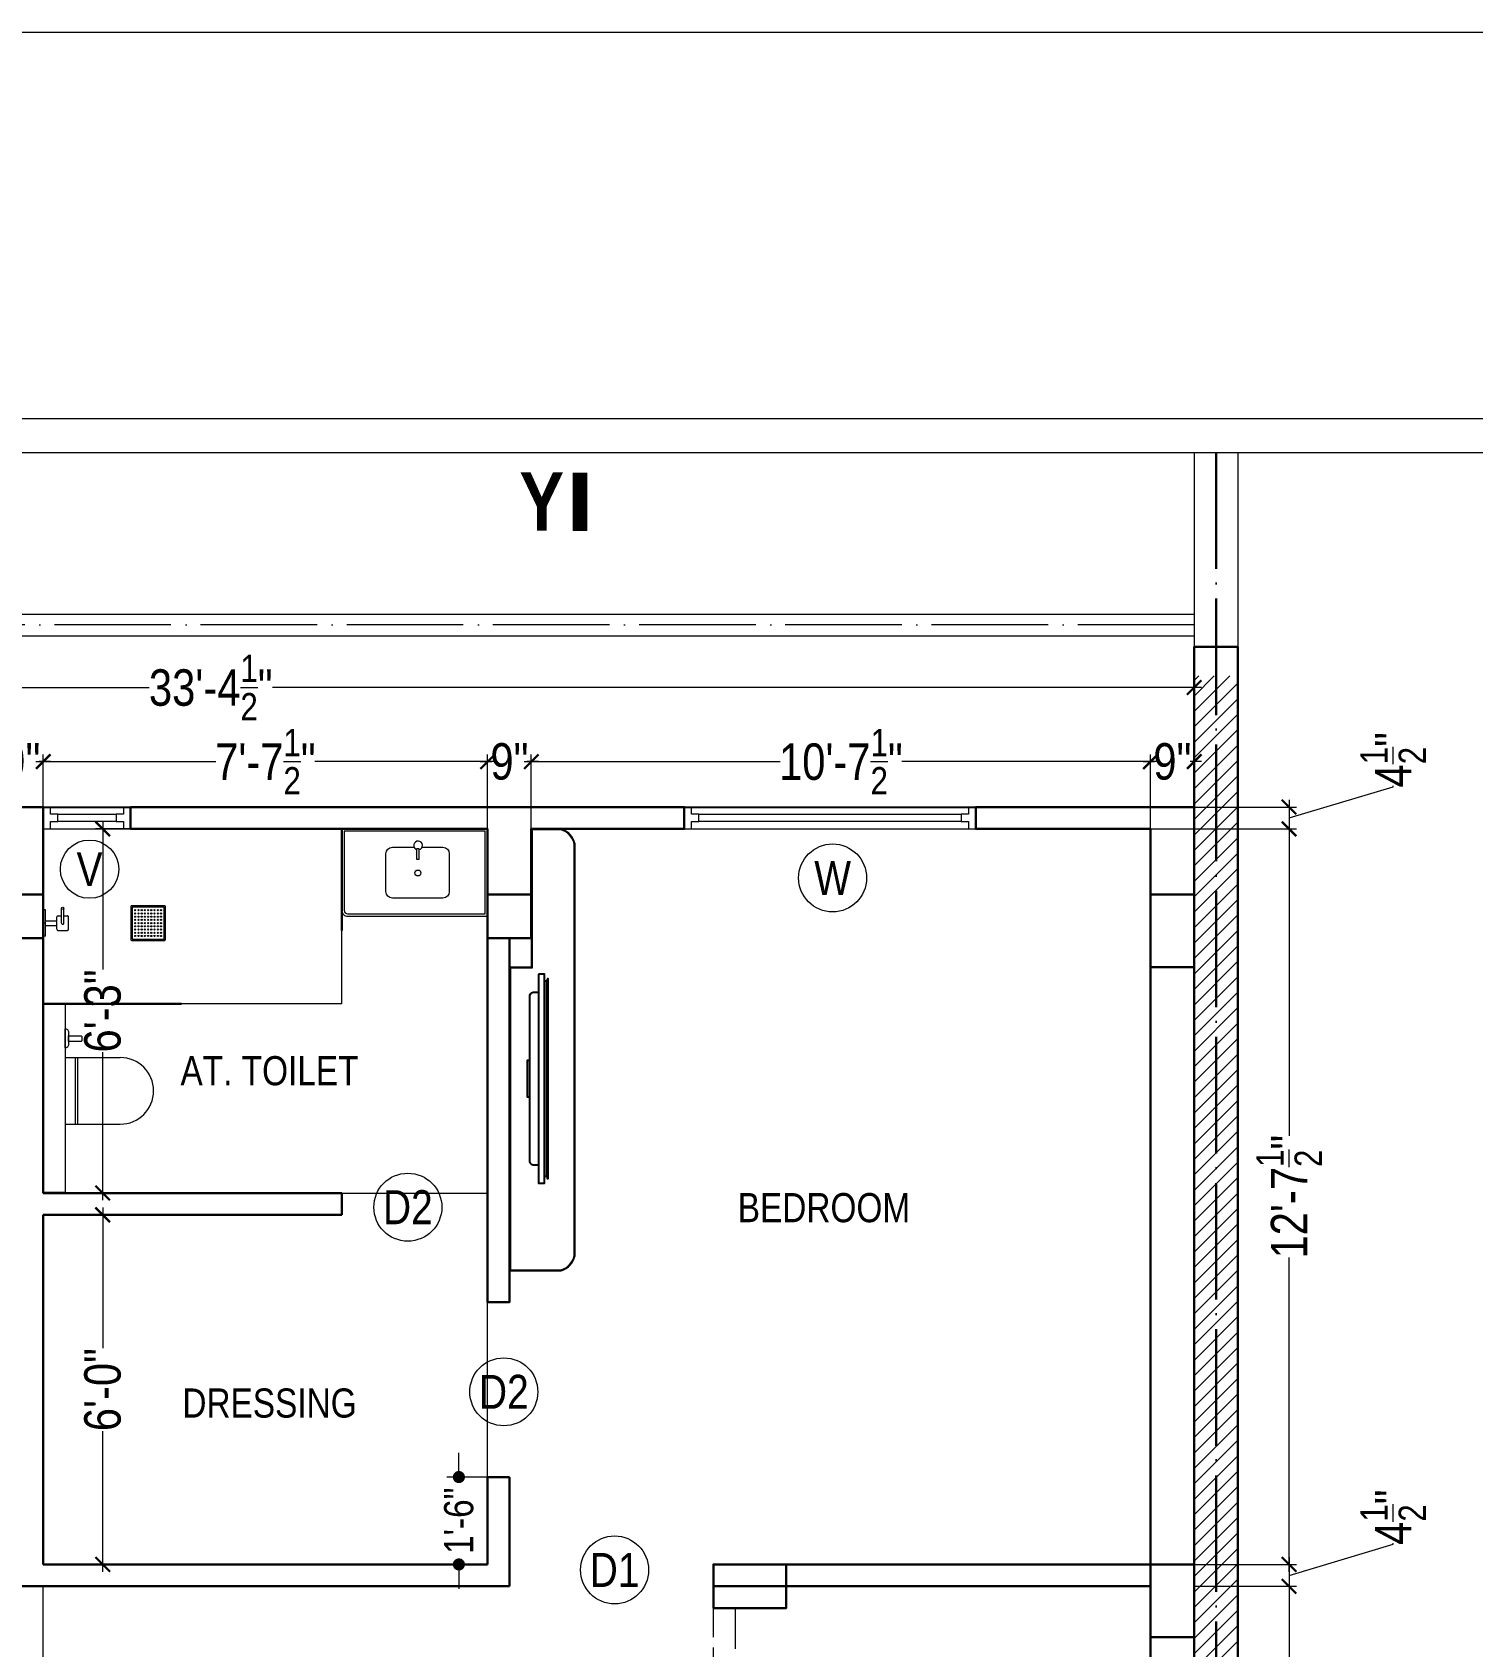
# Model space of a CAD drawing. Header units: millimetres. Extents: x 56222 to 3066687, y -650199 to -121287.
# Drawn here: x 149229.4 to 149526, y -175140.3 to -174807.8 of the extents above; entities that cross this region are included whole.
import ezdxf

# ---------------------------------------------------------------- set-up
doc = ezdxf.new("R2010")
doc.units = ezdxf.units.MM
doc.header["$MEASUREMENT"] = 0
doc.header["$PDMODE"] = 35
doc.linetypes.add('ACAD_ISO02W100', pattern=[15, 12, -3])
doc.linetypes.add('ACAD_ISO04W100', pattern=[30, 24, -3, 0, -3])
doc.layers.get('Defpoints').update_dxf_attribs({"color": 220})
for name, color, linetype, lineweight in [('COLUMN', 1, 'Continuous', 30), ('Farniture', 59, 'Continuous', 25), ('FIRST FLOOR', 7, 'Continuous', 9), ('FIRST FLOOR ( DIM )', 250, 'Continuous', 9), ('FIRST FLOOR ( DW_RAIL )', 7, 'Continuous', 9), ('FIRST FLOOR ( TEXT )', 7, 'Continuous', 9), ('FIRST FLOOR_( PLine )_', 251, 'Continuous', 30), ('FURNITURE', 32, 'Continuous', 9), ('GROUND FLOOR', 7, 'Continuous', 9), ('GROUND FLOOR  ( HATCH )', 251, 'Continuous', 9), ('SECTION', 7, 'Continuous', 9), ('X_PLOT', 1, 'Continuous', 9), ('X_SHEET', 7, 'Continuous', 9)]:
    doc.layers.add(name, color=color, linetype=linetype, lineweight=lineweight)
doc.layers.add('XX~SLAB ( PLINE )', color=251, linetype='Continuous', plot=False)
doc.styles.add('Cn BT~6', font='swissc.ttf', dxfattribs={"height": 6})
doc.styles.add("Cn_BT_0'-0", font='swissc.ttf')
doc.styles.add('Cn_BT_7', font='swissc.ttf', dxfattribs={"height": 7})
doc.styles.add('Cn_BT_7½', font='swissc.ttf', dxfattribs={"height": 7.5})
doc.styles.add('KATHA', font='swissc.ttf')
doc.dimstyles.new('Cn BT~6', dxfattribs={"dimtxt": 0.18, "dimasz": 2.5, "dimexe": 2.5, "dimexo": 0, "dimgap": 0.09, "dimtad": 0, "dimdec": 3, "dimzin": 3, "dimdsep": 46, "dimlunit": 4, "dimtxsty": 'Cn BT~6', "dimblk": 'DOT', "dimcen": 0.09, "dimdle": 2, "dimclrd": 250, "dimclre": 250, "dimclrt": 5, "dimadec": 0, "dimazin": 0, "dimtfac": 0.75, "dimtdec": 3, "dimtofl": 0, "dimtmove": 0, "dimatfit": 3, "dimfxl": 1, "dimtolj": 1, "dimtzin": 0, "dimlwd": 15, "dimlwe": 15, "dimarcsym": 0})
doc.dimstyles.new('Cn_BT_7½', dxfattribs={"dimtxt": 9, "dimasz": 3, "dimexe": 1.5, "dimexo": 0, "dimgap": 0.09, "dimtad": 0, "dimdec": 3, "dimzin": 3, "dimdsep": 46, "dimlunit": 4, "dimtxsty": 'Cn_BT_7½', "dimblk": 'ARCHTICK', "dimcen": 0.09, "dimdle": 1.5, "dimclrd": 251, "dimclre": 251, "dimclrt": 14, "dimadec": 0, "dimazin": 0, "dimtfac": 0.75, "dimtdec": 3, "dimtofl": 0, "dimtmove": 0, "dimatfit": 3, "dimfxl": 0, "dimtolj": 1, "dimtzin": 0, "dimlwd": 15, "dimlwe": 15, "dimarcsym": 0})

# ---------------------------------------------------------------- blocks, each defined once
blk = doc.blocks.new('_ArchTick')
at = {"color": 0, "linetype": 'ByBlock', "const_width": 0.15}
blk.add_lwpolyline([(-0.5, -0.5), (0.5, 0.5)], dxfattribs=at)
blk = doc.blocks.new('*D110')
at = {"layer": 'Defpoints', "color": 0, "transparency": 16777216}
for p in [(149468.64, -174967.37), (149459.64, -174971.87), (149488.17, -174971.87)]:
    blk.add_point(p, dxfattribs=at)
at = {"layer": 'FIRST FLOOR ( DIM )', "color": 251, "lineweight": 15, "transparency": 16777216}
for p, q in [((149488.17, -174969.62), (149509.61, -174963.19)), ((149509.61, -174963.19), (149509.61, -174963.01)), ((149468.64, -174967.37), (149489.67, -174967.37)), ((149488.17, -174965.87), (149488.17, -174973.37)), ((149459.64, -174971.87), (149489.67, -174971.87))]:
    blk.add_line(p, q, dxfattribs=at)
at = {"layer": 'FIRST FLOOR ( DIM )', "color": 251, "lineweight": 15, "transparency": 16777216, "xscale": 3, "yscale": 3, "zscale": 3}
for p, rotation in [((149488.17, -174967.37), 90), ((149488.17, -174971.87), 270)]:
    blk.add_blockref('_ArchTick', p, dxfattribs=dict(at, rotation=rotation))
at = {"layer": 'FIRST FLOOR ( DIM )', "color": 14, "transparency": 16777216, "insert": (149509.61, -174957.64), "char_height": 7.5, "attachment_point": 5, "rotation": 90, "style": 'Cn_BT_7½'}
blk.add_mtext('\\A1;4{\\H0.750000x;\\S1/2;}"', dxfattribs=at)
blk = doc.blocks.new('*D109')
at = {"layer": 'Defpoints', "color": 0, "transparency": 16777216}
for p in [(149468.64, -175127.87), (149468.64, -175255.37), (149488.17, -175255.37)]:
    blk.add_point(p, dxfattribs=at)
at = {"layer": 'FIRST FLOOR ( DIM )', "color": 251, "lineweight": 15, "transparency": 16777216}
for p, q in [((149468.64, -175127.87), (149489.67, -175127.87)), ((149488.17, -175126.37), (149488.17, -175179.09)), ((149488.17, -175256.87), (149488.17, -175204.16)), ((149468.64, -175255.37), (149489.67, -175255.37))]:
    blk.add_line(p, q, dxfattribs=at)
at = {"layer": 'FIRST FLOOR ( DIM )', "color": 251, "lineweight": 15, "transparency": 16777216, "xscale": 3, "yscale": 3, "zscale": 3}
for p, rotation in [((149488.17, -175127.87), 90), ((149488.17, -175255.37), 270)]:
    blk.add_blockref('_ArchTick', p, dxfattribs=dict(at, rotation=rotation))
at = {"layer": 'FIRST FLOOR ( DIM )', "color": 14, "transparency": 16777216, "insert": (149488.17, -175191.62), "char_height": 7.5, "attachment_point": 5, "rotation": 90, "style": 'Cn_BT_7½'}
blk.add_mtext('\\A1;10\'-7{\\H0.750000x;\\S1/2;}"', dxfattribs=at)
blk = doc.blocks.new('*D108')
at = {"layer": 'Defpoints', "color": 0, "transparency": 16777216}
for p in [(149468.64, -174971.87), (149468.64, -175123.37), (149488.17, -175123.37)]:
    blk.add_point(p, dxfattribs=at)
at = {"layer": 'FIRST FLOOR ( DIM )', "color": 251, "lineweight": 15, "transparency": 16777216}
for p, q in [((149468.64, -174971.87), (149489.67, -174971.87)), ((149488.17, -174970.37), (149488.17, -175035.09)), ((149488.17, -175124.87), (149488.17, -175060.16)), ((149468.64, -175123.37), (149489.67, -175123.37))]:
    blk.add_line(p, q, dxfattribs=at)
at = {"layer": 'FIRST FLOOR ( DIM )', "color": 251, "lineweight": 15, "transparency": 16777216, "xscale": 3, "yscale": 3, "zscale": 3}
for p, rotation in [((149488.17, -174971.87), 90), ((149488.17, -175123.37), 270)]:
    blk.add_blockref('_ArchTick', p, dxfattribs=dict(at, rotation=rotation))
at = {"layer": 'FIRST FLOOR ( DIM )', "color": 14, "transparency": 16777216, "insert": (149488.17, -175047.62), "char_height": 7.5, "attachment_point": 5, "rotation": 90, "style": 'Cn_BT_7½'}
blk.add_mtext('\\A1;12\'-7{\\H0.750000x;\\S1/2;}"', dxfattribs=at)
blk = doc.blocks.new('*D107')
at = {"layer": 'Defpoints', "color": 0, "transparency": 16777216}
for p in [(149068.14, -174942.76), (149068.14, -174967.37), (149468.64, -174967.37)]:
    blk.add_point(p, dxfattribs=at)
at = {"layer": 'FIRST FLOOR ( DIM )', "color": 251, "lineweight": 15, "transparency": 16777216}
for p, q in [((149068.14, -174967.37), (149068.14, -174941.26)), ((149468.64, -174967.37), (149468.64, -174941.26)), ((149066.64, -174942.76), (149253.44, -174942.76)), ((149470.14, -174942.76), (149278.85, -174942.76))]:
    blk.add_line(p, q, dxfattribs=at)
at = {"layer": 'FIRST FLOOR ( DIM )', "color": 251, "lineweight": 15, "transparency": 16777216, "xscale": 3, "yscale": 3, "zscale": 3, "rotation": 180}
blk.add_blockref('_ArchTick', (149068.14, -174942.76), dxfattribs=at)
at = {"layer": 'FIRST FLOOR ( DIM )', "color": 251, "lineweight": 15, "transparency": 16777216, "xscale": 3, "yscale": 3, "zscale": 3}
blk.add_blockref('_ArchTick', (149468.64, -174942.76), dxfattribs=at)
at = {"layer": 'FIRST FLOOR ( DIM )', "color": 14, "transparency": 16777216, "insert": (149266.14, -174942.76), "char_height": 7.5, "attachment_point": 5, "style": 'Cn_BT_7½'}
blk.add_mtext('\\A1;33\'-4{\\H0.750000x;\\S1/2;}"', dxfattribs=at)
blk = doc.blocks.new('*D99')
at = {"layer": 'Defpoints', "color": 0, "transparency": 16777216}
for p in [(149231.64, -175051.37), (149231.64, -175123.37), (149243.89, -175123.37)]:
    blk.add_point(p, dxfattribs=at)
at = {"layer": 'FIRST FLOOR ( DIM )', "color": 251, "lineweight": 15, "transparency": 16777216}
for p, q in [((149231.64, -175051.37), (149245.39, -175051.37)), ((149243.89, -175049.87), (149243.89, -175078.85)), ((149243.89, -175124.87), (149243.89, -175095.89)), ((149231.64, -175123.37), (149245.39, -175123.37))]:
    blk.add_line(p, q, dxfattribs=at)
at = {"layer": 'FIRST FLOOR ( DIM )', "color": 251, "lineweight": 15, "transparency": 16777216, "xscale": 3, "yscale": 3, "zscale": 3}
for p, rotation in [((149243.89, -175051.37), 90), ((149243.89, -175123.37), 270)]:
    blk.add_blockref('_ArchTick', p, dxfattribs=dict(at, rotation=rotation))
at = {"layer": 'FIRST FLOOR ( DIM )', "color": 14, "transparency": 16777216, "insert": (149243.89, -175087.37), "char_height": 7.5, "attachment_point": 5, "rotation": 90, "style": 'Cn_BT_7½'}
blk.add_mtext('\\A1;6\'-0"', dxfattribs=at)
blk = doc.blocks.new('A$C744D1EC1')
at = {"layer": 'FURNITURE'}
for p, q in [((-2.26, -0.39), (-2.26, 0)), ((-2.26, -0.39), (-2.26, 0)), ((0, -0.39), (0, 0)), ((0, -0.39), (0, 0)), ((2.26, -0.39), (2.26, 0)), ((2.26, -0.39), (2.26, 0)), ((-2.26, -0.39), (2.26, -0.39)), ((-2.26, -0.39), (2.26, -0.39)), ((-1.26, -2.56), (-1.26, -4.14)), ((-1.06, -2.36), (1.06, -2.36)), ((-0.39, -0.39), (-0.39, -2.36)), ((0.39, -0.39), (0.39, -2.36)), ((1.26, -2.56), (1.26, -3.15)), ((-1.06, -4.33), (1.06, -4.33)), ((0, -3.15), (2.56, -3.15)), ((0, -3.55), (2.56, -3.55)), ((1.26, -3.55), (1.26, -4.14))]:
    blk.add_line(p, q, dxfattribs=at)
for points in [[(-2.96, -15.14), (-2.96, -20.86, 0.414214), (-2.86, -20.96), (2.86, -20.96, 0.414214), (2.96, -20.86), (2.96, -15.14, 0.414214), (2.86, -15.04), (-2.86, -15.04, 0.414214)], [(-2.76, -15.34), (-2.76, -20.66, 0.414214), (-2.66, -20.76), (2.66, -20.76, 0.414214), (2.76, -20.66), (2.76, -15.34, 0.414214), (2.66, -15.24), (-2.66, -15.24, 0.414214)]]:
    blk.add_lwpolyline(points, format="xyb", close=True, dxfattribs=at)
for centre, radius in [((2.56, -3.35), 0.197), ((-2.21, -15.79), 0.0985), ((-2.21, -16.34), 0.0985), ((-1.66, -15.79), 0.0985), ((-1.66, -16.34), 0.0985), ((-1.1, -15.79), 0.0985), ((-1.1, -16.34), 0.0985), ((-0.55, -15.79), 0.0985), ((-0.55, -16.34), 0.0985), ((0, -15.79), 0.0985), ((0, -16.34), 0.0985), ((0.55, -15.79), 0.0985), ((0.55, -16.34), 0.0985), ((1.1, -15.79), 0.0985), ((1.1, -16.34), 0.0985), ((1.66, -15.79), 0.0985), ((1.66, -16.34), 0.0985), ((2.21, -15.79), 0.0985), ((2.21, -16.34), 0.0985), ((-2.21, -16.9), 0.0985), ((-2.21, -17.45), 0.0985), ((-2.21, -18), 0.0985), ((-2.21, -18.55), 0.0985), ((-2.21, -19.1), 0.0985), ((-1.66, -16.9), 0.0985), ((-1.66, -17.45), 0.0985), ((-1.66, -18), 0.0985), ((-1.66, -18.55), 0.0985), ((-1.66, -19.1), 0.0985), ((-1.1, -16.9), 0.0985), ((-1.1, -17.45), 0.0985), ((-1.1, -18), 0.0985), ((-1.1, -18.55), 0.0985), ((-1.1, -19.1), 0.0985), ((-0.55, -16.9), 0.0985), ((-0.55, -17.45), 0.0985), ((-0.55, -18), 0.0985), ((-0.55, -18.55), 0.0985), ((-0.55, -19.1), 0.0985), ((0, -16.9), 0.0985), ((0, -17.45), 0.0985), ((0, -18), 0.0985), ((0, -18.55), 0.0985), ((0, -19.1), 0.0985), ((0.55, -16.9), 0.0985), ((0.55, -17.45), 0.0985), ((0.55, -18), 0.0985), ((0.55, -18.55), 0.0985), ((0.55, -19.1), 0.0985), ((1.1, -16.9), 0.0985), ((1.1, -17.45), 0.0985), ((1.1, -18), 0.0985), ((1.1, -18.55), 0.0985), ((1.1, -19.1), 0.0985), ((1.66, -16.9), 0.0985), ((1.66, -17.45), 0.0985), ((1.66, -18), 0.0985), ((1.66, -18.55), 0.0985), ((1.66, -19.1), 0.0985), ((2.21, -16.9), 0.0985), ((2.21, -17.45), 0.0985), ((2.21, -18), 0.0985), ((2.21, -18.55), 0.0985), ((2.21, -19.1), 0.0985), ((-2.21, -19.66), 0.0985), ((-2.21, -20.21), 0.0985), ((-1.66, -19.66), 0.0985), ((-1.66, -20.21), 0.0985), ((-1.1, -19.66), 0.0985), ((-1.1, -20.21), 0.0985), ((-0.55, -19.66), 0.0985), ((-0.55, -20.21), 0.0985), ((0, -19.66), 0.0985), ((0, -20.21), 0.0985), ((0.55, -19.66), 0.0985), ((0.55, -20.21), 0.0985), ((1.1, -19.66), 0.0985), ((1.1, -20.21), 0.0985), ((1.66, -19.66), 0.0985), ((1.66, -20.21), 0.0985), ((2.21, -19.66), 0.0985), ((2.21, -20.21), 0.0985)]:
    blk.add_circle(centre, radius, dxfattribs=at)
for centre, start, end in [((-1.06, -2.56), 90, 180), ((1.06, -2.56), 0, 90), ((-1.06, -4.14), 180, 270), ((0, -3.35), 90, 270), ((1.06, -4.14), 270, 0)]:
    blk.add_arc(centre, 0.197, start, end, dxfattribs=at)
blk = doc.blocks.new('dfg')
at = {"layer": 'FURNITURE'}
for p, q in [((295086.03, -103322.89), (295099.32, -103322.89)), ((295086.03, -103322.89), (295086.03, -103338.95)), ((295088.5, -103338.95), (295088.5, -103322.89)), ((295089.07, -103338.95), (295089.07, -103322.89)), ((295086.03, -103338.95), (295099.32, -103338.95))]:
    blk.add_line(p, q, dxfattribs=at)
for points in [[(295086.89, -103316.98), (295086.89, -103319.57, -0.455818), (295086.08, -103320.57), (295086.03, -103320.57), (295086.03, -103315.98), (295086.08, -103315.98, -0.455818)], [(295090.07, -103317.91), (295090.07, -103318.8, -0.414214), (295089.82, -103319.05), (295086.89, -103319.05), (295086.89, -103317.66), (295089.82, -103317.66, -0.414214)]]:
    blk.add_lwpolyline(points, format="xyb", close=True, dxfattribs=at)
blk.add_arc((295099.32, -103330.92), 8.03, 270, 90, dxfattribs=at)
blk = doc.blocks.new('*D96')
at = {"layer": 'Defpoints', "color": 0, "transparency": 16777216}
for p in [(149243.89, -174971.87), (149250.1, -174971.87), (149250.1, -175046.87)]:
    blk.add_point(p, dxfattribs=at)
at = {"layer": 'GROUND FLOOR', "color": 251, "lineweight": 15, "transparency": 16777216}
for p, q in [((149250.1, -174971.87), (149242.39, -174971.87)), ((149243.89, -174970.37), (149243.89, -175000.85)), ((149243.89, -175048.37), (149243.89, -175017.89)), ((149250.1, -175046.87), (149242.39, -175046.87))]:
    blk.add_line(p, q, dxfattribs=at)
at = {"layer": 'GROUND FLOOR', "color": 251, "lineweight": 15, "transparency": 16777216, "xscale": 3, "yscale": 3, "zscale": 3}
for p, rotation in [((149243.89, -174971.87), 90), ((149243.89, -175046.87), 270)]:
    blk.add_blockref('_ArchTick', p, dxfattribs=dict(at, rotation=rotation))
at = {"layer": 'GROUND FLOOR', "color": 14, "transparency": 16777216, "insert": (149243.89, -175009.37), "char_height": 7.5, "attachment_point": 5, "rotation": 90, "style": 'Cn_BT_7½'}
blk.add_mtext('\\A1;6\'-3"', dxfattribs=at)
blk = doc.blocks.new('tv')
at = {"layer": 'Farniture'}
for points in [[(47048.97, -94849.55), (47018.36, -94849.55), (47018.36, -94849.43), (47048.97, -94849.43)], [(47048.62, -94849.96), (47018.71, -94849.96), (47018.71, -94849.55), (47048.62, -94849.55)], [(47049.68, -94850.89), (47017.64, -94850.89), (47017.64, -94849.96), (47049.68, -94849.96)], [(47030.87, -94852.22), (47036.46, -94852.22), (47036.46, -94852.63), (47030.87, -94852.63)]]:
    blk.add_lwpolyline(points, close=True, dxfattribs=at)
blk.add_lwpolyline([(47046.93, -94850.89), (47020.39, -94850.89), (47020.39, -94851.6, 0.414214), (47021.02, -94852.22), (47046.31, -94852.22, 0.414214), (47046.93, -94851.6)], format="xyb", close=True, dxfattribs=at)
blk = doc.blocks.new('*D85')
at = {"layer": 'Defpoints', "color": 0, "transparency": 16777216}
for p in [(149231.64, -174958.02), (149231.64, -174967.37), (149222.64, -174971.87)]:
    blk.add_point(p, dxfattribs=at)
at = {"layer": 'FIRST FLOOR ( DIM )', "color": 251, "lineweight": 15, "transparency": 16777216}
for p, q in [((149221.14, -174958.02), (149223.49, -174958.02)), ((149222.64, -174971.87), (149222.64, -174956.52)), ((149233.14, -174958.02), (149230.8, -174958.02)), ((149231.64, -174967.37), (149231.64, -174956.52))]:
    blk.add_line(p, q, dxfattribs=at)
at = {"layer": 'FIRST FLOOR ( DIM )', "color": 251, "lineweight": 15, "transparency": 16777216, "xscale": 3, "yscale": 3, "zscale": 3, "rotation": 180}
blk.add_blockref('_ArchTick', (149222.64, -174958.02), dxfattribs=at)
at = {"layer": 'FIRST FLOOR ( DIM )', "color": 251, "lineweight": 15, "transparency": 16777216, "xscale": 3, "yscale": 3, "zscale": 3}
blk.add_blockref('_ArchTick', (149231.64, -174958.02), dxfattribs=at)
at = {"layer": 'FIRST FLOOR ( DIM )', "color": 14, "transparency": 16777216, "insert": (149227.14, -174958.02), "char_height": 7.5, "attachment_point": 5, "style": 'Cn_BT_7½'}
blk.add_mtext('\\A1;9"', dxfattribs=at)
blk = doc.blocks.new('*D84')
at = {"layer": 'Defpoints', "color": 0, "transparency": 16777216}
for p in [(149323.14, -174958.02), (149231.64, -174967.37), (149323.14, -174971.87)]:
    blk.add_point(p, dxfattribs=at)
at = {"layer": 'FIRST FLOOR ( DIM )', "color": 251, "lineweight": 15, "transparency": 16777216}
for p, q in [((149230.14, -174958.02), (149267.19, -174958.02)), ((149231.64, -174967.37), (149231.64, -174956.52)), ((149324.64, -174958.02), (149287.59, -174958.02)), ((149323.14, -174971.87), (149323.14, -174956.52))]:
    blk.add_line(p, q, dxfattribs=at)
at = {"layer": 'FIRST FLOOR ( DIM )', "color": 251, "lineweight": 15, "transparency": 16777216, "xscale": 3, "yscale": 3, "zscale": 3, "rotation": 180}
blk.add_blockref('_ArchTick', (149231.64, -174958.02), dxfattribs=at)
at = {"layer": 'FIRST FLOOR ( DIM )', "color": 251, "lineweight": 15, "transparency": 16777216, "xscale": 3, "yscale": 3, "zscale": 3}
blk.add_blockref('_ArchTick', (149323.14, -174958.02), dxfattribs=at)
at = {"layer": 'FIRST FLOOR ( DIM )', "color": 14, "transparency": 16777216, "insert": (149277.39, -174958.02), "char_height": 7.5, "attachment_point": 5, "style": 'Cn_BT_7½'}
blk.add_mtext('\\A1;7\'-7{\\H0.750000x;\\S1/2;}"', dxfattribs=at)
blk = doc.blocks.new('*D83')
at = {"layer": 'Defpoints', "color": 0, "transparency": 16777216}
for p in [(149332.14, -174958.02), (149323.14, -174971.87), (149332.14, -174971.87)]:
    blk.add_point(p, dxfattribs=at)
at = {"layer": 'FIRST FLOOR ( DIM )', "color": 251, "lineweight": 15, "transparency": 16777216}
for p, q in [((149321.64, -174958.02), (149323.99, -174958.02)), ((149323.14, -174971.87), (149323.14, -174956.52)), ((149333.64, -174958.02), (149331.3, -174958.02)), ((149332.14, -174971.87), (149332.14, -174956.52))]:
    blk.add_line(p, q, dxfattribs=at)
at = {"layer": 'FIRST FLOOR ( DIM )', "color": 251, "lineweight": 15, "transparency": 16777216, "xscale": 3, "yscale": 3, "zscale": 3, "rotation": 180}
blk.add_blockref('_ArchTick', (149323.14, -174958.02), dxfattribs=at)
at = {"layer": 'FIRST FLOOR ( DIM )', "color": 251, "lineweight": 15, "transparency": 16777216, "xscale": 3, "yscale": 3, "zscale": 3}
blk.add_blockref('_ArchTick', (149332.14, -174958.02), dxfattribs=at)
at = {"layer": 'FIRST FLOOR ( DIM )', "color": 14, "transparency": 16777216, "insert": (149327.64, -174958.02), "char_height": 7.5, "attachment_point": 5, "style": 'Cn_BT_7½'}
blk.add_mtext('\\A1;9"', dxfattribs=at)
blk = doc.blocks.new('*D82')
at = {"layer": 'Defpoints', "color": 0, "transparency": 16777216}
for p in [(149459.64, -174958.02), (149332.14, -174971.87), (149459.64, -174971.87)]:
    blk.add_point(p, dxfattribs=at)
at = {"layer": 'FIRST FLOOR ( DIM )', "color": 251, "lineweight": 15, "transparency": 16777216}
for p, q in [((149330.64, -174958.02), (149383.36, -174958.02)), ((149332.14, -174971.87), (149332.14, -174956.52)), ((149461.14, -174958.02), (149408.43, -174958.02)), ((149459.64, -174971.87), (149459.64, -174956.52))]:
    blk.add_line(p, q, dxfattribs=at)
at = {"layer": 'FIRST FLOOR ( DIM )', "color": 251, "lineweight": 15, "transparency": 16777216, "xscale": 3, "yscale": 3, "zscale": 3, "rotation": 180}
blk.add_blockref('_ArchTick', (149332.14, -174958.02), dxfattribs=at)
at = {"layer": 'FIRST FLOOR ( DIM )', "color": 251, "lineweight": 15, "transparency": 16777216, "xscale": 3, "yscale": 3, "zscale": 3}
blk.add_blockref('_ArchTick', (149459.64, -174958.02), dxfattribs=at)
at = {"layer": 'FIRST FLOOR ( DIM )', "color": 14, "transparency": 16777216, "insert": (149395.89, -174958.02), "char_height": 7.5, "attachment_point": 5, "style": 'Cn_BT_7½'}
blk.add_mtext('\\A1;10\'-7{\\H0.750000x;\\S1/2;}"', dxfattribs=at)
blk = doc.blocks.new('*D81')
at = {"layer": 'Defpoints', "color": 0, "transparency": 16777216}
for p in [(149468.64, -174958.02), (149468.64, -174967.37), (149459.64, -174971.87)]:
    blk.add_point(p, dxfattribs=at)
at = {"layer": 'FIRST FLOOR ( DIM )', "color": 251, "lineweight": 15, "transparency": 16777216}
for p, q in [((149458.14, -174958.02), (149460.49, -174958.02)), ((149459.64, -174971.87), (149459.64, -174956.52)), ((149470.14, -174958.02), (149467.8, -174958.02)), ((149468.64, -174967.37), (149468.64, -174956.52))]:
    blk.add_line(p, q, dxfattribs=at)
at = {"layer": 'FIRST FLOOR ( DIM )', "color": 251, "lineweight": 15, "transparency": 16777216, "xscale": 3, "yscale": 3, "zscale": 3, "rotation": 180}
blk.add_blockref('_ArchTick', (149459.64, -174958.02), dxfattribs=at)
at = {"layer": 'FIRST FLOOR ( DIM )', "color": 251, "lineweight": 15, "transparency": 16777216, "xscale": 3, "yscale": 3, "zscale": 3}
blk.add_blockref('_ArchTick', (149468.64, -174958.02), dxfattribs=at)
at = {"layer": 'FIRST FLOOR ( DIM )', "color": 14, "transparency": 16777216, "insert": (149464.14, -174958.02), "char_height": 7.5, "attachment_point": 5, "style": 'Cn_BT_7½'}
blk.add_mtext('\\A1;9"', dxfattribs=at)
blk = doc.blocks.new('_Dot')
at = {"color": 0, "linetype": 'ByBlock', "lineweight": -2}
blk.add_line((-0.5, 0), (-1, 0), dxfattribs=at)
at = {"color": 0, "linetype": 'ByBlock', "const_width": 0.5}
blk.add_lwpolyline([(-0.25, 0, 1), (0.25, 0, 1)], format="xyb", close=True, dxfattribs=at)
blk = doc.blocks.new('*D76')
at = {"layer": 'Defpoints', "color": 0, "transparency": 16777216}
for p in [(149317.23, -175105.37), (149323.14, -175105.37), (149323.14, -175123.37)]:
    blk.add_point(p, dxfattribs=at)
at = {"layer": 'FIRST FLOOR ( DIM )', "color": 250, "lineweight": 15, "transparency": 16777216}
for p, q in [((149317.23, -175102.87), (149317.23, -175100.37)), ((149323.14, -175105.37), (149314.73, -175105.37)), ((149323.14, -175123.37), (149314.73, -175123.37)), ((149317.23, -175125.87), (149317.23, -175128.37))]:
    blk.add_line(p, q, dxfattribs=at)
at = {"layer": 'FIRST FLOOR ( DIM )', "color": 250, "lineweight": 15, "transparency": 16777216, "xscale": 2.5, "yscale": 2.5, "zscale": 2.5}
for p, rotation in [((149317.23, -175105.37), 270), ((149317.23, -175123.37), 90)]:
    blk.add_blockref('_Dot', p, dxfattribs=dict(at, rotation=rotation))
at = {"layer": 'FIRST FLOOR ( DIM )', "color": 5, "transparency": 16777216, "insert": (149317.23, -175114.37), "char_height": 6, "attachment_point": 5, "rotation": 90, "style": 'Cn BT~6'}
blk.add_mtext('\\A1;1\'-6"', dxfattribs=at)
blk = doc.blocks.new('*D75')
at = {"layer": 'Defpoints', "color": 0, "transparency": 16777216}
for p in [(149468.64, -175123.37), (149477.64, -175127.87), (149488.17, -175127.87)]:
    blk.add_point(p, dxfattribs=at)
at = {"layer": 'FIRST FLOOR ( DIM )', "color": 251, "lineweight": 15, "transparency": 16777216}
for p, q in [((149488.17, -175125.62), (149509.61, -175119.19)), ((149488.17, -175121.87), (149488.17, -175129.37)), ((149509.61, -175119.19), (149509.61, -175119.01)), ((149468.64, -175123.37), (149489.67, -175123.37)), ((149477.64, -175127.87), (149489.67, -175127.87))]:
    blk.add_line(p, q, dxfattribs=at)
at = {"layer": 'FIRST FLOOR ( DIM )', "color": 251, "lineweight": 15, "transparency": 16777216, "xscale": 3, "yscale": 3, "zscale": 3}
for p, rotation in [((149488.17, -175123.37), 90), ((149488.17, -175127.87), 270)]:
    blk.add_blockref('_ArchTick', p, dxfattribs=dict(at, rotation=rotation))
at = {"layer": 'FIRST FLOOR ( DIM )', "color": 14, "transparency": 16777216, "insert": (149509.61, -175113.64), "char_height": 7.5, "attachment_point": 5, "rotation": 90, "style": 'Cn_BT_7½'}
blk.add_mtext('\\A1;4{\\H0.750000x;\\S1/2;}"', dxfattribs=at)

msp = doc.modelspace()

# ---------------------------------------------------------------- hatches: boundary and pattern name
at = {"layer": 'GROUND FLOOR  ( HATCH )'}
h = msp.add_hatch(dxfattribs=at)
h.set_pattern_fill('ANSI31', color=6, scale=18, style=0)
h.set_pattern_definition([(45, (32936.9576, -12664.698), (-1.590990258, 1.590990258), [])])
h.paths.add_polyline_path([(149477.6435, -174940.3723), (149468.6435, -174940.3723), (149468.6435, -175283.8723), (149477.6435, -175283.8723)])

# ---------------------------------------------------------------- linework, layer by layer
at = {"layer": 'COLUMN'}
for points in [[(149222.6435, -174985.3723), (149231.6435, -174985.3723), (149231.6435, -174994.3723), (149222.6435, -174994.3723)], [(149323.1435, -174985.3723), (149332.1435, -174985.3723), (149332.1435, -174994.3723), (149323.1435, -174994.3723)], [(149459.6435, -174985.3723), (149468.6435, -174985.3723), (149468.6435, -175000.3723), (149459.6435, -175000.3723)], [(149384.6435, -175123.3723), (149384.6435, -175132.3723), (149369.6435, -175132.3723), (149369.6435, -175123.3723)], [(149459.6435, -175123.3723), (149468.6435, -175123.3723), (149468.6435, -175138.3723), (149459.6435, -175138.3723)]]:
    msp.add_lwpolyline(points, close=True, dxfattribs=at)
at = {"layer": 'FIRST FLOOR'}
for p, q in [((149068.1435, -174967.3723), (149468.6435, -174967.3723)), ((149231.6435, -175046.8723), (149231.6435, -174967.3723)), ((149249.6435, -174971.8723), (149249.6435, -174967.3723)), ((149363.6435, -174971.8723), (149363.6435, -174967.3723)), ((149423.6435, -174971.8723), (149423.6435, -174967.3723)), ((149468.6435, -174967.3723), (149468.6435, -175277.8723)), ((149231.6435, -174971.8723), (149323.1435, -174971.8723)), ((149323.1435, -175123.3723), (149323.1435, -174971.8723)), ((149332.1435, -174971.8723), (149459.6435, -174971.8723)), ((149332.1435, -174994.3723), (149332.1435, -174971.8723)), ((149459.6435, -174971.8723), (149459.6435, -175123.3723)), ((149327.6435, -175069.3723), (149327.6435, -174994.3723)), ((149231.6435, -175046.8723), (149323.1435, -175046.8723)), ((149293.1435, -175051.3723), (149293.1435, -175046.8723)), ((149231.6435, -175051.3723), (149293.1435, -175051.3723)), ((149231.6435, -175051.3723), (149231.6435, -175123.3723)), ((149323.1435, -175069.3723), (149327.6435, -175069.3723)), ((149323.1435, -175105.3723), (149327.6435, -175105.3723)), ((149327.6435, -175127.8723), (149327.6435, -175105.3723)), ((149231.6435, -175123.3723), (149323.1435, -175123.3723)), ((149369.6435, -175123.3723), (149369.6435, -175127.8723)), ((149369.6435, -175123.3723), (149459.6435, -175123.3723)), ((149227.1435, -175127.8723), (149327.6435, -175127.8723)), ((149231.6435, -175277.8723), (149231.6435, -175127.8723)), ((149369.6435, -175127.8723), (149459.6435, -175127.8723)), ((149459.6435, -175127.8723), (149459.6435, -175255.3723))]:
    msp.add_line(p, q, dxfattribs=at)
at = {"layer": 'FIRST FLOOR', "linetype": 'ACAD_ISO02W100', "ltscale": 0.7}
msp.add_lwpolyline([(149374.1435, -175169.8723), (149369.6435, -175169.8723), (149369.6435, -175132.3723), (149374.1435, -175132.3723)], close=True, dxfattribs=at)
at = {"layer": 'FIRST FLOOR ( DIM )', "color": 5}
for centre, radius in [((149241.1795, -174980.1699), 6), ((149394.1881, -174981.9722), 7), ((149306.7223, -175049.791), 7), ((149326.4831, -175087.8195), 7), ((149349.2898, -175124.5), 7)]:
    msp.add_circle(centre, radius, dxfattribs=at)
at = {"layer": 'FIRST FLOOR ( DW_RAIL )'}
for points in [[(149249.6435, -174967.3723), (149248.1435, -174967.3723), (149248.1435, -174968.8723), (149246.6435, -174968.8723), (149246.6435, -174970.3723), (149234.6435, -174970.3723), (149234.6435, -174968.8723), (149233.1435, -174968.8723), (149233.1435, -174967.3723), (149231.6435, -174967.3723), (149231.6435, -174971.8723), (149233.1435, -174971.8723), (149233.1435, -174970.3723), (149234.6435, -174970.3723), (149234.6435, -174968.8723), (149246.6435, -174968.8723), (149246.6435, -174970.3723), (149248.1435, -174970.3723), (149248.1435, -174971.8723), (149249.6435, -174971.8723), (149249.6435, -174967.3723), (149231.6435, -174967.3723), (149231.6435, -174971.8723), (149249.6435, -174971.8723)], [(149423.6435, -174967.3723), (149422.1435, -174967.3723), (149422.1435, -174968.8723), (149420.6435, -174968.8723), (149420.6435, -174970.3723), (149366.6435, -174970.3723), (149366.6435, -174968.8723), (149365.1435, -174968.8723), (149365.1435, -174967.3723), (149363.6435, -174967.3723), (149363.6435, -174971.8723), (149365.1435, -174971.8723), (149365.1435, -174970.3723), (149366.6435, -174970.3723), (149366.6435, -174968.8723), (149420.6435, -174968.8723), (149420.6435, -174970.3723), (149422.1435, -174970.3723), (149422.1435, -174971.8723), (149423.6435, -174971.8723), (149423.6435, -174967.3723), (149363.6435, -174967.3723), (149363.6435, -174971.8723), (149423.6435, -174971.8723)]]:
    msp.add_lwpolyline(points, close=True, dxfattribs=at)
at = {"layer": 'FIRST FLOOR_( PLine )_'}
for p, q in [((149231.6435, -174967.3723), (149068.1435, -174967.3723)), ((149231.6435, -175046.8723), (149231.6435, -174967.3723)), ((149293.1435, -175046.8723), (149231.6435, -175046.8723)), ((149293.1435, -175051.3723), (149293.1435, -175046.8723)), ((149231.6435, -175123.3723), (149231.6435, -175051.3723)), ((149231.6435, -175051.3723), (149293.1435, -175051.3723)), ((149327.6435, -175105.3723), (149323.1435, -175105.3723)), ((149323.1435, -175105.3723), (149323.1435, -175123.3723)), ((149327.6435, -175127.8723), (149327.6435, -175105.3723)), ((149323.1435, -175123.3723), (149231.6435, -175123.3723)), ((149227.1435, -175127.8723), (149327.6435, -175127.8723))]:
    msp.add_line(p, q, dxfattribs=at)
for points in [[(149332.1435, -174971.8723), (149363.6435, -174971.8723), (149363.6435, -174967.3723), (149249.6435, -174967.3723), (149249.6435, -174971.8723), (149323.1435, -174971.8723), (149323.1435, -175069.3723), (149327.6435, -175069.3723), (149327.6435, -174994.3723), (149332.1435, -174994.3723)], [(149468.6435, -174967.3723), (149423.6435, -174967.3723), (149423.6435, -174971.8723), (149459.6435, -174971.8723), (149459.6435, -175123.3723), (149369.6435, -175123.3723), (149369.6435, -175127.8723), (149459.6435, -175127.8723), (149459.6435, -175255.3723), (149402.6435, -175255.3723), (149402.6435, -175259.8723), (149459.6435, -175259.8723), (149459.6435, -175277.8723), (149468.6435, -175277.8723)]]:
    msp.add_lwpolyline(points, close=True, dxfattribs=at)
at = {"layer": 'FURNITURE'}
for q in [(149293.1435, -174971.8723), (149231.6435, -175007.8723)]:
    msp.add_line((149293.1435, -175007.8723), q, dxfattribs=at)
at = {"layer": 'FURNITURE', "color": 5, "lineweight": 30, "ltscale": 10000}
for p, q in [((149293.1435, -174971.8723), (149293.1435, -174992.7831)), ((149231.6435, -175007.8723), (149260.1435, -175007.8723))]:
    msp.add_line(p, q, dxfattribs=at)
at = {"layer": 'FURNITURE'}
for points in [[(149323.1435, -174971.8723), (149293.1435, -174971.8723), (149293.1435, -174988.6796, 0.42261333), (149294.3281, -174989.8781), (149323.1435, -174989.8781)], [(149322.6435, -174972.3723), (149293.6435, -174972.3723), (149293.6435, -174988.6853, 0.42530735), (149294.3257, -174989.3781), (149322.6435, -174989.3781)], [(149341.1436, -174974.9619, 0.28550808), (149338.3129, -174971.8723), (149332.1435, -174971.8723), (149332.1436, -175000.3723), (149327.6435, -175000.3723), (149327.6435, -175062.8735), (149338.3129, -175062.8735, 0.28548811), (149341.1435, -175059.7842)], [(149341.0003, -174974.9754, 0.28319822), (149338.293, -174972.0156), (149332.2868, -174972.0156), (149332.2868, -175000.5156), (149327.7868, -175000.5156), (149327.7868, -175062.7302), (149338.293, -175062.7302, 0.28317791), (149341.0003, -175059.7707)], [(149340.9438, -174974.9807, 0.28225194), (149338.2851, -174972.0721), (149332.3433, -174972.0721), (149332.3433, -175000.5721), (149327.8433, -175000.5721), (149327.8433, -175062.6737), (149338.2851, -175062.6737, 0.28223148), (149340.9438, -175059.7654)]]:
    msp.add_lwpolyline(points, format="xyb", close=True, dxfattribs=at)
msp.add_lwpolyline([(149309.6544, -174975.6464), (149313.9262, -174975.6463, -0.41421356), (149315.2584, -174976.9784), (149315.2586, -174984.778, -0.41421356), (149313.9265, -174986.1102), (149303.5452, -174986.1105, -0.41421356), (149302.2129, -174984.7783), (149302.2127, -174976.9788, -0.41421356), (149303.5449, -174975.6466), (149308.0191, -174975.6465)], format="xyb", dxfattribs=at)
msp.add_lwpolyline([(149309.6544, -174975.6464), (149313.9262, -174975.6463, -0.41421356), (149315.2584, -174976.9784), (149315.2586, -174984.778, -0.41421356), (149313.9265, -174986.1102), (149303.5452, -174986.1105, -0.41421356), (149302.2129, -174984.7783), (149302.2127, -174976.9788, -0.41421356), (149303.5449, -174975.6466), (149308.0191, -174975.6465)], format="xyb", dxfattribs=at)
for points in [[(149308.5239, -174975.9992), (149308.524, -174978.1014), (149309.0603, -174978.1014), (149309.0602, -174975.9992)], [(149308.5239, -174975.9992), (149308.524, -174978.1014), (149309.0603, -174978.1014), (149309.0602, -174975.9992)], [(149236.1435, -175046.7785), (149231.6435, -175046.7785), (149231.6435, -175007.8723), (149236.1435, -175007.8723)]]:
    msp.add_lwpolyline(points, close=True, dxfattribs=at)
msp.add_circle((149308.7922, -174980.955), 0.6131, dxfattribs=at)
msp.add_circle((149308.7922, -174980.955), 0.6131, dxfattribs=at)
msp.add_arc((149308.8368, -174975.2835), 0.8946, 284.4676, 249.530737, dxfattribs=at)
msp.add_arc((149308.8368, -174975.2835), 0.8946, 284.4676, 249.530737, dxfattribs=at)
at = {"layer": 'GROUND FLOOR'}
for p, q in [((149468.6435, -174894.3235), (149468.6435, -175415.2563)), ((149468.6435, -174894.3235), (149468.6435, -174991.3723)), ((149477.6435, -174894.3235), (149477.6435, -175415.2563)), ((148968.3935, -174927.6223), (149468.6435, -174927.6223)), ((148972.8935, -174932.1223), (149468.6435, -174932.1223))]:
    msp.add_line(p, q, dxfattribs=at)
at = {"layer": 'GROUND FLOOR', "color": 1, "linetype": 'ACAD_ISO04W100'}
msp.add_line((149473.1435, -174894.3235), (149473.1435, -175277.8723), dxfattribs=at)
msp.add_lwpolyline([(149468.6435, -174929.8723), (148970.6435, -174929.8723), (148970.6435, -175392.3723), (149468.6435, -175392.3723)], dxfattribs=at)
at = {"layer": 'GROUND FLOOR', "color": 6, "lineweight": 30}
msp.add_lwpolyline([(149477.6435, -174934.3723), (149468.6435, -174934.3723), (149468.6435, -175277.8723), (149477.6435, -175277.8723)], close=True, dxfattribs=at)
at = {"layer": 'SECTION'}
msp.add_lwpolyline([(147873.111, -174807.8014), (151005.4513, -174807.8014), (151005.4513, -176352.3903), (147873.111, -176352.3903)], close=True, dxfattribs=at)
at = {"layer": 'SECTION', "color": 5}
msp.add_lwpolyline([(149340.6805, -175355.7323, 12, 12, 0), (149343.6805, -175355.7323, 0, 0, 0), (149343.6805, -174904.4966, 12, 12, 0), (149340.6805, -174904.4966, 12, 12, 0)], format="xyseb", dxfattribs=at)
at = {"layer": 'X_PLOT', "linetype": 'ACAD_ISO04W100', "lineweight": 30}
msp.add_line((149473.1435, -174894.3235), (149473.1435, -175415.2563), dxfattribs=at)
at = {"layer": 'X_SHEET'}
for points in [[(149683.7052, -175422.2563), (148916.5568, -175422.2563), (148916.5568, -174887.3235), (149683.7052, -174887.3235)], [(149676.7052, -175415.2563), (148923.5568, -175415.2563), (148923.5568, -174894.3235), (149676.7052, -174894.3235)]]:
    msp.add_lwpolyline(points, close=True, dxfattribs=at)
at = {"layer": 'XX~SLAB ( PLINE )'}
msp.add_lwpolyline([(149063.6435, -174967.3723), (149468.6435, -174967.3723), (149468.6436, -175277.8723), (149459.6435, -175277.8723), (149439.8389, -175277.8723), (149399.5018, -175277.8723), (149374.1435, -175277.8723), (149227.1435, -175277.8723), (149227.1435, -175289.8723), (149063.6435, -175289.8723)], close=True, dxfattribs=at)

# ---------------------------------------------------------------- block references
at = {"layer": 'FURNITURE', "linetype": 'Continuous', "xscale": 1.200000000076199, "yscale": 1.200000000076199, "zscale": 1.200000000076199, "rotation": 90.00018639057082}
msp.add_blockref('A$C744D1EC1', (149231.6435, -174991.2782), dxfattribs=at)
at = {"layer": 'FURNITURE', "xscale": -1.342294704634696, "yscale": 1.342294704634696, "zscale": 1.34229470471346, "rotation": 270}
msp.add_blockref('tv', (276651.4733, -238156.3465), dxfattribs=at)
at = {"layer": 'FURNITURE', "color": 5, "xscale": 0.8549999999813735, "yscale": 0.8549999999813735, "zscale": 0.8549999999813735}
msp.add_blockref('dfg', (-103062.412, -86677.8886), dxfattribs=at)

# ---------------------------------------------------------------- texts
at = {"layer": 'FIRST FLOOR ( DIM )', "color": 5, "char_height": 7, "attachment_point": 5, "style": 'Cn_BT_7'}
for s, insert in [('V', (149241.1795, -174980.1699)), ('W', (149394.1881, -174981.9722)), ('D2', (149306.7223, -175049.791)), ('D2', (149326.4831, -175087.8195)), ('D1', (149349.2898, -175124.5))]:
    msp.add_mtext(s, dxfattribs=dict(at, insert=insert))
at = {"layer": 'FIRST FLOOR ( TEXT )', "char_height": 6, "attachment_point": 5, "style": 'KATHA'}
for s, insert in [('AT. TOILET', (149278.2396, -175021.7236)), ('BEDROOM', (149392.4059, -175049.9258)), ('DRESSING', (149278.2396, -175090.1703))]:
    msp.add_mtext(s, dxfattribs=dict(at, insert=insert))
at = {"layer": 'SECTION', "color": 5, "insert": (149329.7066, -174910.4567), "char_height": 12, "attachment_point": 7, "line_spacing_factor": 1.157143, "style": "Cn_BT_0'-0"}
msp.add_mtext('{\\fSwis721 Cn BT|b1|i0|c0|p34;Y}', dxfattribs=at)

# ---------------------------------------------------------------- dimensions: what is measured, and where the dimension line sits
at = {"layer": 'FIRST FLOOR ( DIM )'}
dim = msp.add_linear_dim(base=(149068.1435, -174942.7624), p1=(149468.6435, -174967.3723), p2=(149068.1435, -174967.3723), dimstyle='Cn_BT_7½', dxfattribs=at)
dim.commit()
dim.dimension.update_dxf_attribs({"geometry": '*D107', "text_midpoint": (149266.1435, -174942.7624), "dimtype": 160})
for base, p1, p2, dimstyle, override, picture, middle in [((149488.169, -174971.8723), (149468.6435, -174967.3723), (149459.6435, -174971.8723), 'Cn_BT_7½', {"dimtmove": 1}, '*D110', (149509.6121, -174962.9194)), ((149317.2331, -175105.3723), (149323.1435, -175123.3723), (149323.1435, -175105.3723), 'Cn BT~6', {"dimlunit": 4, "dimpost": ''}, '*D76', (149317.2331, -175114.3723)), ((149488.169, -175127.8723), (149468.6435, -175123.3723), (149477.6435, -175127.8723), 'Cn_BT_7½', {"dimtmove": 1}, '*D75', (149509.6121, -175118.9194))]:
    dim = msp.add_linear_dim(base=base, p1=p1, p2=p2, angle=90, dimstyle=dimstyle, override=override, dxfattribs=at)
    dim.commit()
    dim.dimension.update_dxf_attribs({"geometry": picture, "text_midpoint": middle})
for base, p1, p2, picture, middle in [((149323.1435, -174958.019), (149231.6435, -174967.3723), (149323.1435, -174971.8723), '*D84', (149277.3935, -174958.019)), ((149459.6435, -174958.019), (149332.1435, -174971.8723), (149459.6435, -174971.8723), '*D82', (149395.8935, -174958.019)), ((149231.6435, -174958.019), (149222.6435, -174971.8723), (149231.6435, -174967.3723), '*D85', (149227.1435, -174958.019)), ((149332.1435, -174958.019), (149323.1435, -174971.8723), (149332.1435, -174971.8723), '*D83', (149327.6435, -174958.019)), ((149468.6435, -174958.019), (149459.6435, -174971.8723), (149468.6435, -174967.3723), '*D81', (149464.1435, -174958.019))]:
    dim = msp.add_linear_dim(base=base, p1=p1, p2=p2, dimstyle='Cn_BT_7½', override={"dimtmove": 1}, dxfattribs=at)
    dim.commit()
    dim.dimension.update_dxf_attribs({"geometry": picture, "text_midpoint": middle})
for base, p1, p2, picture, middle in [((149488.169, -175123.3723), (149468.6435, -174971.8723), (149468.6435, -175123.3723), '*D108', (149488.169, -175047.6223)), ((149243.8879, -175123.3723), (149231.6435, -175051.3723), (149231.6435, -175123.3723), '*D99', (149243.8879, -175087.3723)), ((149488.169, -175255.3723), (149468.6435, -175127.8723), (149468.6435, -175255.3723), '*D109', (149488.169, -175191.6223))]:
    dim = msp.add_linear_dim(base=base, p1=p1, p2=p2, angle=90, dimstyle='Cn_BT_7½', dxfattribs=at)
    dim.commit()
    dim.dimension.update_dxf_attribs({"geometry": picture, "text_midpoint": middle})
at = {"layer": 'GROUND FLOOR'}
dim = msp.add_aligned_dim(p1=(149250.1014, -175046.8723), p2=(149250.1014, -174971.8723), distance=6.2135, dimstyle='Cn_BT_7½', dxfattribs=at)
dim.commit()
dim.dimension.update_dxf_attribs({"geometry": '*D96', "text_midpoint": (149243.8879, -175009.3723)})

doc.saveas('drawing.dxf')
